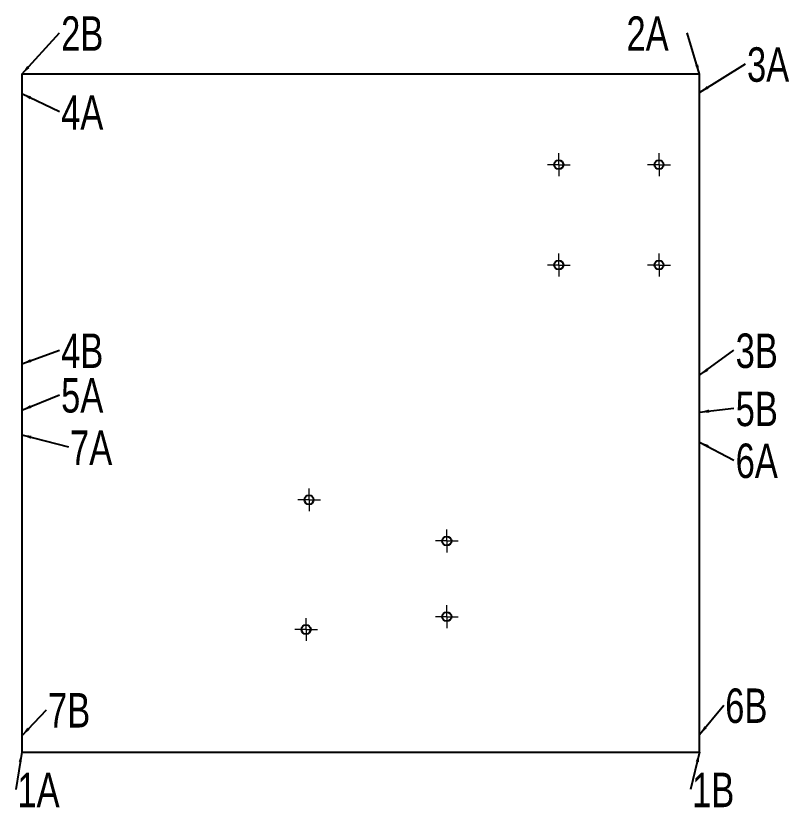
# Model space of a CAD drawing. Header units: millimetres. Extents: x 1 to 1184, y 0 to 836.
# Drawn here: x 511.1 to 796.3, y 365.8 to 657.5 of the extents above; entities that cross this region are included whole.
import ezdxf

# ---------------------------------------------------------------- set-up
doc = ezdxf.new("R2010")
doc.units = ezdxf.units.MM
doc.styles.add('SLDTEXTSTYLE0', font='TXT', dxfattribs={"width": 0.75})
doc.dimstyles.new('SLDDIMSTYLE0', dxfattribs={"dimtxt": 0.18, "dimasz": 3.556, "dimexe": 0, "dimexo": 0.0625, "dimgap": 0, "dimtad": 0, "dimtih": 1, "dimtoh": 1, "dimdec": 0, "dimrnd": 1e-09, "dimzin": 0, "dimdsep": 46, "dimtxsty": 'Standard', "dimsah": 1, "dimcen": 0.09, "dimadec": 0, "dimazin": 0, "dimtfac": 3.556, "dimtdec": 0, "dimtofl": 0, "dimtmove": 0, "dimatfit": 3, "dimfxl": 0, "dimfrac": 2, "dimtolj": 1, "dimtzin": 0, "dimarcsym": 0})

# ---------------------------------------------------------------- blocks, each defined once
blk = doc.blocks.new('SW_NOTE_28')
at = {"color": 0, "linetype": 'Continuous', "lineweight": 0, "insert": (0.57, 6.13), "char_height": 12.7, "attachment_point": 1, "style": 'SLDTEXTSTYLE0'}
blk.add_mtext('1A', dxfattribs=at)
blk = doc.blocks.new('SW_NOTE_29')
at = {"color": 0, "linetype": 'Continuous', "lineweight": 0, "insert": (0.53, 6.13), "char_height": 12.7, "attachment_point": 1, "style": 'SLDTEXTSTYLE0'}
blk.add_mtext('1B', dxfattribs=at)
blk = doc.blocks.new('SW_NOTE_30')
at = {"color": 0, "linetype": 'Continuous', "lineweight": 0, "insert": (0.59, 6.13), "char_height": 12.7, "attachment_point": 1, "style": 'SLDTEXTSTYLE0'}
blk.add_mtext('2B', dxfattribs=at)
blk = doc.blocks.new('SW_NOTE_31')
at = {"color": 0, "linetype": 'Continuous', "lineweight": 0, "insert": (-22.42, 6.13), "char_height": 12.7, "attachment_point": 1, "style": 'SLDTEXTSTYLE0'}
blk.add_mtext('2A', dxfattribs=at)
blk = doc.blocks.new('SW_NOTE_32')
at = {"color": 0, "linetype": 'Continuous', "lineweight": 0, "insert": (0.55, 6.11), "char_height": 12.7, "attachment_point": 1, "style": 'SLDTEXTSTYLE0'}
blk.add_mtext('3A', dxfattribs=at)
blk = doc.blocks.new('SW_NOTE_33')
at = {"color": 0, "linetype": 'Continuous', "lineweight": 0, "insert": (0.61, 6.13), "char_height": 12.7, "attachment_point": 1, "style": 'SLDTEXTSTYLE0'}
blk.add_mtext('3B', dxfattribs=at)
blk = doc.blocks.new('SW_NOTE_34')
at = {"color": 0, "linetype": 'Continuous', "lineweight": 0, "insert": (0.59, 6.06), "char_height": 12.7, "attachment_point": 1, "style": 'SLDTEXTSTYLE0'}
blk.add_mtext('4A', dxfattribs=at)
blk = doc.blocks.new('SW_NOTE_35')
at = {"color": 0, "linetype": 'Continuous', "lineweight": 0, "insert": (0.59, 6.13), "char_height": 12.7, "attachment_point": 1, "style": 'SLDTEXTSTYLE0'}
blk.add_mtext('4B', dxfattribs=at)
blk = doc.blocks.new('SW_NOTE_36')
at = {"color": 0, "linetype": 'Continuous', "lineweight": 0, "insert": (0.61, 6.09), "char_height": 12.7, "attachment_point": 1, "style": 'SLDTEXTSTYLE0'}
blk.add_mtext('5B', dxfattribs=at)
blk = doc.blocks.new('SW_NOTE_37')
at = {"color": 0, "linetype": 'Continuous', "lineweight": 0, "insert": (0.59, 6.14), "char_height": 12.7, "attachment_point": 1, "style": 'SLDTEXTSTYLE0'}
blk.add_mtext('5A', dxfattribs=at)
blk = doc.blocks.new('SW_NOTE_38')
at = {"color": 0, "linetype": 'Continuous', "lineweight": 0, "insert": (0.56, 6.12), "char_height": 12.7, "attachment_point": 1, "style": 'SLDTEXTSTYLE0'}
blk.add_mtext('6B', dxfattribs=at)
blk = doc.blocks.new('SW_NOTE_39')
at = {"color": 0, "linetype": 'Continuous', "lineweight": 0, "insert": (0.61, 6.07), "char_height": 12.7, "attachment_point": 1, "style": 'SLDTEXTSTYLE0'}
blk.add_mtext('6A', dxfattribs=at)
blk = doc.blocks.new('SW_NOTE_40')
at = {"color": 0, "linetype": 'Continuous', "lineweight": 0, "insert": (0.55, 6.07), "char_height": 12.7, "attachment_point": 1, "style": 'SLDTEXTSTYLE0'}
blk.add_mtext('7A', dxfattribs=at)
blk = doc.blocks.new('SW_NOTE_41')
at = {"color": 0, "linetype": 'Continuous', "lineweight": 0, "insert": (0.6, 6.15), "char_height": 12.7, "attachment_point": 1, "style": 'SLDTEXTSTYLE0'}
blk.add_mtext('7B', dxfattribs=at)
blk = doc.blocks.new('SW_CENTERMARKSYMBOL_91')
at = {"color": 0, "linetype": 'Continuous', "lineweight": 0}
for p, q in [((0, 2.5), (0, 4.2)), ((-2.5, 0), (-4.2, 0)), ((0, 0), (-2.5, 0)), ((0, 0), (0, 2.5)), ((0, 0), (0, -2.5)), ((0, 0), (2.5, 0)), ((2.5, 0), (4.2, 0)), ((0, -2.5), (0, -4.2))]:
    blk.add_line(p, q, dxfattribs=at)
blk = doc.blocks.new('SW_CENTERMARKSYMBOL_92')
at = {"color": 0, "linetype": 'Continuous', "lineweight": 0}
for p, q in [((0, 2.5), (0, 4.2)), ((-2.5, 0), (-4.2, 0)), ((0, 0), (-2.5, 0)), ((0, 0), (0, 2.5)), ((0, 0), (0, -2.5)), ((0, 0), (2.5, 0)), ((2.5, 0), (4.2, 0)), ((0, -2.5), (0, -4.2))]:
    blk.add_line(p, q, dxfattribs=at)
blk = doc.blocks.new('SW_CENTERMARKSYMBOL_93')
at = {"color": 0, "linetype": 'Continuous', "lineweight": 0}
for p, q in [((0, 2.5), (0, 4.2)), ((-2.5, 0), (-4.2, 0)), ((0, 0), (-2.5, 0)), ((0, 0), (0, 2.5)), ((0, 0), (0, -2.5)), ((0, 0), (2.5, 0)), ((2.5, 0), (4.2, 0)), ((0, -2.5), (0, -4.2))]:
    blk.add_line(p, q, dxfattribs=at)
blk = doc.blocks.new('SW_CENTERMARKSYMBOL_94')
at = {"color": 0, "linetype": 'Continuous', "lineweight": 0}
for p, q in [((0, 2.5), (0, 4.2)), ((-2.5, 0), (-4.2, 0)), ((0, 0), (-2.5, 0)), ((0, 0), (0, 2.5)), ((0, 0), (0, -2.5)), ((0, 0), (2.5, 0)), ((2.5, 0), (4.2, 0)), ((0, -2.5), (0, -4.2))]:
    blk.add_line(p, q, dxfattribs=at)
blk = doc.blocks.new('SW_CENTERMARKSYMBOL_95')
at = {"color": 0, "linetype": 'Continuous', "lineweight": 0}
for p, q in [((0, 2.5), (0, 4.2)), ((-2.5, 0), (-4.2, 0)), ((0, 0), (-2.5, 0)), ((0, 0), (0, 2.5)), ((0, 0), (0, -2.5)), ((0, 0), (2.5, 0)), ((2.5, 0), (4.2, 0)), ((0, -2.5), (0, -4.2))]:
    blk.add_line(p, q, dxfattribs=at)
blk = doc.blocks.new('SW_CENTERMARKSYMBOL_96')
at = {"color": 0, "linetype": 'Continuous', "lineweight": 0}
for p, q in [((0, 2.5), (0, 4.2)), ((-2.5, 0), (-4.2, 0)), ((0, 0), (-2.5, 0)), ((0, 0), (0, 2.5)), ((0, 0), (0, -2.5)), ((0, 0), (2.5, 0)), ((2.5, 0), (4.2, 0)), ((0, -2.5), (0, -4.2))]:
    blk.add_line(p, q, dxfattribs=at)
blk = doc.blocks.new('SW_CENTERMARKSYMBOL_97')
at = {"color": 0, "linetype": 'Continuous', "lineweight": 0}
for p, q in [((0, 2.5), (0, 4.2)), ((-2.5, 0), (-4.2, 0)), ((0, 0), (-2.5, 0)), ((0, 0), (0, 2.5)), ((0, 0), (0, -2.5)), ((0, 0), (2.5, 0)), ((2.5, 0), (4.2, 0)), ((0, -2.5), (0, -4.2))]:
    blk.add_line(p, q, dxfattribs=at)
blk = doc.blocks.new('SW_CENTERMARKSYMBOL_98')
at = {"color": 0, "linetype": 'Continuous', "lineweight": 0}
for p, q in [((0, 2.5), (0, 4.2)), ((-2.5, 0), (-4.2, 0)), ((0, 0), (-2.5, 0)), ((0, 0), (0, 2.5)), ((0, 0), (0, -2.5)), ((0, 0), (2.5, 0)), ((2.5, 0), (4.2, 0)), ((0, -2.5), (0, -4.2))]:
    blk.add_line(p, q, dxfattribs=at)

msp = doc.modelspace()

# ---------------------------------------------------------------- linework, layer by layer
at = {"color": 7, "linetype": 'Continuous', "lineweight": 25}
for p, q in [((763.27, 635.99), (513.27, 635.99)), ((513.27, 635.99), (513.27, 385.99)), ((763.27, 385.99), (763.27, 635.99)), ((513.27, 385.99), (763.27, 385.99))]:
    msp.add_line(p, q, dxfattribs=at)
for centre in [(711.33, 602.62), (748.33, 602.62), (711.33, 565.62), (748.33, 565.62), (619.23, 479.1), (670.03, 463.9), (670.03, 436), (618.13, 431.3)]:
    msp.add_circle(centre, 1.7, dxfattribs=at)

# ---------------------------------------------------------------- block references
at = {"color": 7, "linetype": 'Continuous', "lineweight": 0}
for name, p in [('SW_NOTE_30', (527.18, 651.17)), ('SW_NOTE_31', (758.73, 651.17)), ('SW_NOTE_32', (780.22, 639.78)), ('SW_NOTE_34', (527.18, 622.17)), ('SW_CENTERMARKSYMBOL_92', (711.33, 602.62)), ('SW_CENTERMARKSYMBOL_94', (748.33, 602.62)), ('SW_CENTERMARKSYMBOL_98', (711.33, 565.62)), ('SW_CENTERMARKSYMBOL_93', (748.33, 565.62)), ('SW_NOTE_35', (527.18, 534.25)), ('SW_NOTE_33', (775.97, 534.25)), ('SW_NOTE_37', (527.18, 517.8)), ('SW_NOTE_36', (775.97, 512.85)), ('SW_NOTE_40', (530.51, 498.58)), ('SW_NOTE_39', (775.97, 493.75)), ('SW_CENTERMARKSYMBOL_91', (619.23, 479.1)), ('SW_CENTERMARKSYMBOL_96', (670.03, 463.9)), ('SW_CENTERMARKSYMBOL_97', (670.03, 436)), ('SW_CENTERMARKSYMBOL_95', (618.13, 431.3)), ('SW_NOTE_38', (772.17, 403.41)), ('SW_NOTE_41', (522.34, 401.69)), ('SW_NOTE_28', (511.07, 372.34)), ('SW_NOTE_29', (759.97, 372.34))]:
    msp.add_blockref(name, p, dxfattribs=at)

# ---------------------------------------------------------------- leaders
for points in [[(513.27, 635.99), (527.18, 651.17)], [(763.27, 635.99), (758.73, 651.17)], [(763.27, 629.22), (780.22, 639.78)], [(513.27, 628.8), (527.18, 622.17)], [(513.27, 529.18), (527.18, 534.25)], [(763.27, 524.98), (775.97, 534.25)], [(513.27, 512.1), (527.18, 517.8)], [(763.27, 511.38), (775.97, 512.85)], [(513.27, 503.03), (530.51, 498.58)], [(763.27, 500.38), (775.97, 493.75)], [(763.27, 392.52), (772.17, 403.41)], [(513.27, 392.09), (522.34, 401.69)], [(513.27, 385.99), (511.07, 372.34)], [(763.27, 385.99), (759.97, 372.34)]]:
    msp.add_leader(points, dimstyle='SLDDIMSTYLE0', dxfattribs=at)

doc.saveas('drawing.dxf')
